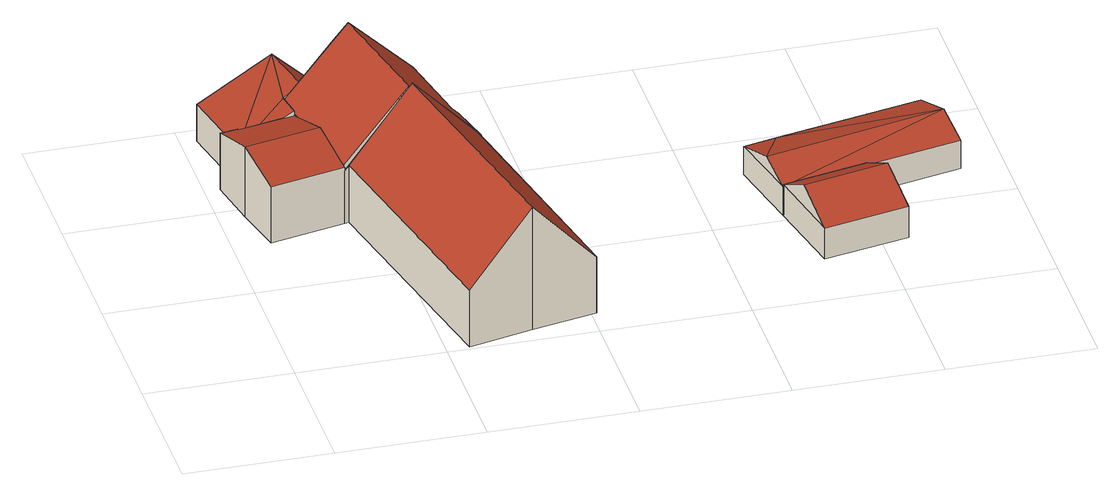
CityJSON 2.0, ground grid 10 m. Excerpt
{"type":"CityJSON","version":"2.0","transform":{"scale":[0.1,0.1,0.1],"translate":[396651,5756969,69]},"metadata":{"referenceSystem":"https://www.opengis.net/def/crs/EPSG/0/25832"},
"CityObjects":{
"building1":{"type":"Building","attributes":{"Gemeindeschluessel":"05515000","Geometrietyp2DReferenz":"3000","function":"31001_2460","roofType":"5000","measuredHeight":4.98},"geometry":[{"type":"Solid","lod":"2","boundaries":[[[[0,1,2,3]],[[4,5,1,0]],[[6,7,5,4]],[[8,9,7,6]],[[10,11,9,8]],[[3,2,11,10]],[[4,0,12,13]],[[6,13,12]],[[10,6,12]],[[12,3,10]],[[6,10,8]],[[4,13,6]],[[3,12,0]],[[1,5,7,9,11,2]]]],"semantics":{"surfaces":[{"type":"WallSurface"},{"type":"RoofSurface"},{"type":"GroundSurface"}],"values":[[0,0,0,0,0,0,1,1,1,1,1,0,0,2]]}}]},
"building2":{"type":"Building","attributes":{"Gemeindeschluessel":"05515000","Geometrietyp2DReferenz":"3000","function":"31001_1000"},"address":[{"country":"Germany","locality":"Münster","thoroughfareNumber":"70","thoroughfareName":"Brookweg"},{"country":"Germany","locality":"Münster","thoroughfareNumber":"72","thoroughfareName":"Brookweg"}],"children":["building2-1","building2-2","building2-3"]},
"building2-1":{"type":"BuildingPart","attributes":{"roofType":"3100","measuredHeight":8.95},"parents":["building2"],"geometry":[{"type":"Solid","lod":"2","boundaries":[[[[14,15,16,17]],[[18,19,15,14]],[[20,21,19,18]],[[22,23,21,20]],[[24,25,23,22]],[[26,27,25,24]],[[28,29,27,26]],[[17,16,30,31,32]],[[33,34,28,26,24,22,20,18,35]],[[14,17,32,36,37,38,39,35,18]],[[15,19,21,23,25,27,29,40,41,42,43,30,16]],[[33,35,44]],[[40,34,33,44,41]],[[29,28,34,40]],[[45,46,44,35,39]],[[44,46,42,41]],[[45,39,38]],[[36,32,31]],[[43,37,36,31,30]],[[42,46,45,38,37,43]]]],"semantics":{"surfaces":[{"type":"WallSurface"},{"type":"RoofSurface"},{"type":"GroundSurface"},{"type":"ClosureSurface"}],"values":[[0,0,0,0,0,0,0,0,1,1,2,0,3,3,0,3,0,0,3,3]]}}]},
"building2-2":{"type":"BuildingPart","attributes":{"roofType":"3100","measuredHeight":9.07},"parents":["building2"],"geometry":[{"type":"Solid","lod":"2","boundaries":[[[[46,42,47,48]],[[49,50,29,28,51]],[[52,53,50,49]],[[54,55,53,52]],[[56,57,55,54]],[[48,47,57,56]],[[49,51,58,52]],[[33,44,46,48,56,54,52,58]],[[42,41,40,29,50,53,55,57,47]],[[33,58,34]],[[41,44,33,34,40]],[[42,46,44,41]],[[28,34,58,51]],[[34,28,29,40]]]],"semantics":{"surfaces":[{"type":"WallSurface"},{"type":"RoofSurface"},{"type":"GroundSurface"},{"type":"ClosureSurface"}],"values":[[0,0,0,0,0,0,1,1,2,0,3,3,0,3]]}}]},
"building2-3":{"type":"BuildingPart","attributes":{"roofType":"3100","measuredHeight":5.19},"parents":["building2"],"geometry":[{"type":"Solid","lod":"2","boundaries":[[[[31,30,59,60]],[[61,62,47,63]],[[64,65,62,61]],[[66,67,65,64]],[[68,69,67,66]],[[60,59,69,68]],[[61,63,45,38,70,64]],[[36,31,60,68,66,64,70]],[[30,43,42,47,62,65,67,69,59]],[[36,70,37]],[[30,31,36,37,43]],[[47,42,45,63]],[[37,70,38]],[[37,38,45,42,43]]]],"semantics":{"surfaces":[{"type":"WallSurface"},{"type":"RoofSurface"},{"type":"GroundSurface"},{"type":"ClosureSurface"}],"values":[[0,0,0,0,0,0,1,1,2,0,3,0,0,3]]}}]},
"building3":{"type":"Building","attributes":{"Gemeindeschluessel":"05515000","Geometrietyp2DReferenz":"3000","function":"31001_2460","roofType":"3100","measuredHeight":3.87},"geometry":[{"type":"Solid","lod":"2","boundaries":[[[[71,72,73,74]],[[75,76,72,71]],[[77,78,76,75]],[[74,73,78,77]],[[71,79,75]],[[77,80,74]],[[74,80,79,71]],[[75,79,80,77]],[[72,76,78,73]]]],"semantics":{"surfaces":[{"type":"WallSurface"},{"type":"RoofSurface"},{"type":"GroundSurface"}],"values":[[0,0,0,0,0,0,1,1,2]]}}]},
"building4":{"type":"Building","attributes":{"Gemeindeschluessel":"05515000","Geometrietyp2DReferenz":"3000","function":"31001_2700","roofType":"5000","measuredHeight":3.11},"geometry":[{"type":"Solid","lod":"2","boundaries":[[[[81,82,73,83]],[[84,85,82,81]],[[86,87,85,84]],[[88,89,87,86]],[[83,73,89,88]],[[83,88,90]],[[90,91,83]],[[90,86,84]],[[91,90,84]],[[84,81,91]],[[83,91,81]],[[86,90,88]],[[82,85,87,89,73]]]],"semantics":{"surfaces":[{"type":"WallSurface"},{"type":"RoofSurface"},{"type":"GroundSurface"}],"values":[[0,0,0,0,0,1,1,1,1,1,0,0,2]]}}]}
},
"vertices":[
[84,300,40],[84,300,12],[10,284,12],[10,284,39],[93,258,40],[93,258,12],[58,251,56],[58,251,12],[61,234,56],[61,234,12],[22,226,39],[22,226,12],[62,295,62],[71,254,62],
[93,258,90],[93,258,11],[58,251,11],[58,251,54],[103,260,100],[103,260,11],[148,270,54],[148,270,11],[159,215,54],[159,215,11],[164,216,49],[164,216,11],[171,187,49],[171,187,11],[168,186,52],[168,186,11],[61,234,11],[61,234,53],[61,234,54],[122,176,100],[123,176,98],[121,176,100],[62,229,54],[69,200,54],[75,171,54],[76,166,54],[123,176,11],[121,176,11],[76,166,11],[69,200,11],[121,176,99],[76,166,53],[76,166,50],
[76,165,11],[76,165,50],[203,20,53],[203,20,11],[168,186,53],[159,11,102],[159,11,11],[115,1,53],[115,1,11],[79,166,53],[79,166,11],[123,176,102],
[22,226,11],[22,226,53],[25,154,53],[25,154,11],[76,165,53],[17,189,63],[17,189,11],[10,225,53],[10,225,11],[22,227,53],[22,227,11],[69,200,63],
[406,118,33],[406,118,10],[348,106,10],[348,106,33],[418,60,33],[418,60,10],[360,48,33],[360,48,10],[412,89,49],[354,77,49],
[336,160,31],[336,160,10],[348,106,31],[359,165,31],[359,165,10],[459,186,31],[459,186,10],[471,132,31],[471,132,10],[466,156,41],[343,129,41]
]}
